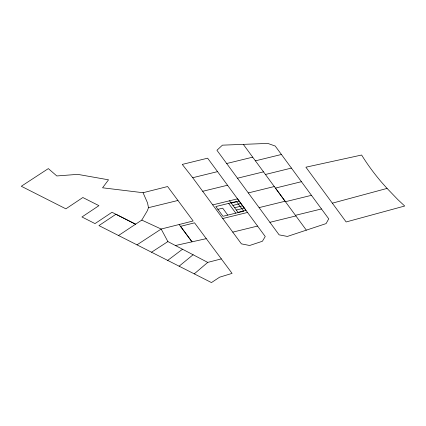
<?xml version="1.0" encoding="UTF-8"?>
<svg xmlns="http://www.w3.org/2000/svg" width="426" height="426" viewBox="0 0 426 426"><rect width="100%" height="100%" fill="white"/><g stroke="black" fill="none" stroke-linecap="round" stroke-linejoin="round"><path stroke-width="0.64" d="M143.061 192.722L147.55 202.952L148.472 207.686L147.417 210.609L141.783 220.093L118.524 235.514L98.949 225.588L115.931 214.267L135.516 224.167L112.006 212.27L95.019 223.602L81.946 216.978L98.928 205.657L82.846 197.52L65.881 208.836L21.3 186.263L48.335 168.6L56.818 175.954L77.708 174.367L108.529 179.815L102.565 187.797L143.061 192.722L167.604 186.535L193.164 220.982L161.172 229.044L137.002 244.859L118.524 235.514M194.256 273.87L207.734 262.4L221.328 258.891L232.074 273.385L219.646 277.182L211.456 282.576L137.002 244.859M179.112 266.191L193.09 254.753M167.69 260.403L182.514 249.231M151.534 252.229L167.887 241.579L207.734 262.4M306.347 230.152L287.374 236.435L279.126 234.854L216.93 150.277L222.425 145.16L267.826 143.424L275.228 146.049L328.744 218.836L326.066 223.607L306.347 230.152L243.289 144.355M332.349 203.17L387.08 188.409L397.937 199.703L404.7 206.019L346.152 221.962L305.9 167.194L361.621 155.027A444.398 256.569 0 0 0 381.499 182.163L387.08 188.409M265.43 174.474L291.432 168.078M248.289 192.93L274.296 186.535M226.664 163.52L252.703 157.162M255.408 160.842L281.426 154.478M217.542 171.63L207.632 158.184L182.259 164.415L192.706 177.717L217.542 171.63L246.004 210.391L238.001 212.345L229.518 200.795M237.484 178.217L263.497 171.854M202.701 191.295L227.537 185.235M148.472 207.686L177.94 200.47M301.438 181.694L275.452 188.084L285.1 201.237L259.099 207.616M212.723 204.906L237.522 198.835L265.244 236.521L262.395 241.26L249.631 245.493L241.404 243.864L192.706 177.717M231.211 203.106L239.215 201.147M232.91 205.417L240.914 203.458M217.883 209.347L222.686 208.17L227.777 215.103M234.609 207.728L242.612 205.769M236.302 210.039L244.306 208.08M285.447 201.706L311.433 195.332M222.729 218.517L247.527 212.452M295.452 215.316L321.481 208.953M269.903 222.319L295.884 215.934M232.777 232.127L257.56 226.062M221.328 258.891L206.28 238.651L175.432 245.525M141.783 220.093L161.172 229.044L167.887 241.579M179.149 224.518L192.009 241.835L180.523 226.36L194.538 222.83L206.28 238.651M228.634 203.41L235.78 213.144M236.505 201.482L215.828 206.546L222.974 216.28L243.656 211.216L236.505 201.482"/></g></svg>
